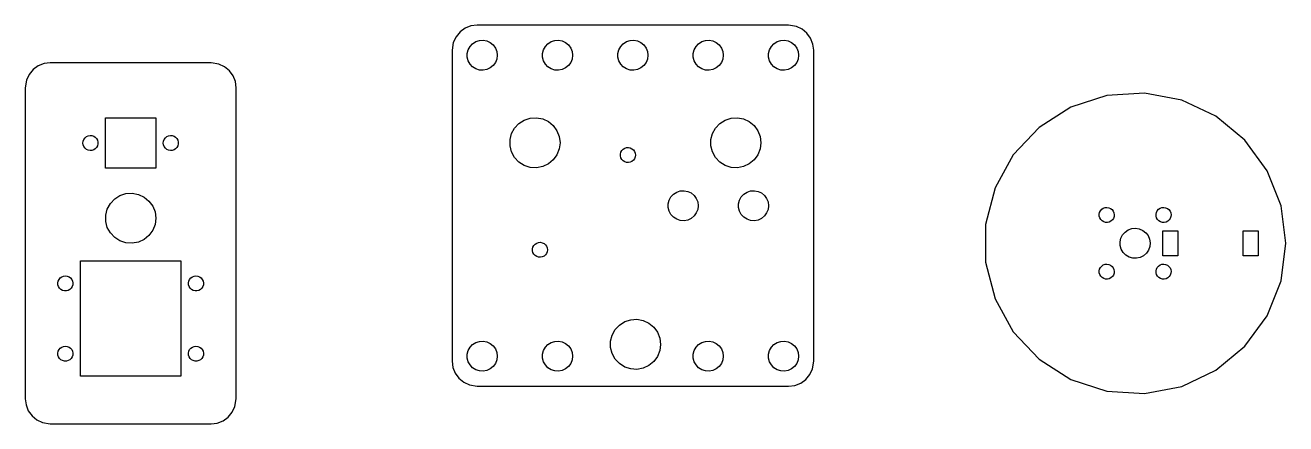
# Model space of a CAD drawing. Header units: metres. Extents: x -21 to 951, y -154 to 154.
# Drawn here: x -21 to 230, y -36 to 43.5 of the extents above; entities that cross this region are included whole.
import ezdxf

# ---------------------------------------------------------------- set-up
doc = ezdxf.new("R2010")
doc.units = ezdxf.units.M

msp = doc.modelspace()

# ---------------------------------------------------------------- linework, layer by layer
for p, q in [((66.5912, 42.8815), (65.5773, 42.1448)), ((67.7565, 43.3429), (66.5912, 42.8815)), ((69, 43.5), (67.7565, 43.3429)), ((131, 43.5), (69, 43.5)), ((132.545, 43.2553), (131, 43.5)), ((133.679, 42.7216), (132.545, 43.2553)), ((134.645, 41.9227), (133.679, 42.7216)), ((64.7784, 41.1791), (64.2447, 40.0451)), ((65.5773, 42.1448), (64.7784, 41.1791)), ((68.0877, 39.8115), (68.7227, 40.2145)), ((68.7227, 40.2145), (69.4379, 40.4469)), ((69.4379, 40.4469), (70.1884, 40.4941)), ((70.1884, 40.4941), (70.9271, 40.3532)), ((70.9271, 40.3532), (71.6075, 40.033)), ((83.0877, 39.8115), (83.7227, 40.2145)), ((83.7227, 40.2145), (84.4379, 40.4469)), ((84.4379, 40.4469), (85.1884, 40.4941)), ((85.1884, 40.4941), (85.9271, 40.3532)), ((85.9271, 40.3532), (86.6075, 40.033)), ((98.0877, 39.8115), (98.7227, 40.2145)), ((98.7227, 40.2145), (99.4379, 40.4469)), ((99.4379, 40.4469), (100.188, 40.4941)), ((100.188, 40.4941), (100.927, 40.3532)), ((100.927, 40.3532), (101.607, 40.033)), ((113.088, 39.8115), (113.723, 40.2145)), ((113.723, 40.2145), (114.438, 40.4469)), ((114.438, 40.4469), (115.188, 40.4941)), ((115.188, 40.4941), (115.927, 40.3532)), ((115.927, 40.3532), (116.607, 40.033)), ((128.088, 39.8115), (128.723, 40.2145)), ((128.723, 40.2145), (129.438, 40.4469)), ((129.438, 40.4469), (130.188, 40.4941)), ((130.188, 40.4941), (130.927, 40.3532)), ((130.927, 40.3532), (131.607, 40.033)), ((135.382, 40.9088), (134.645, 41.9227)), ((135.843, 39.7435), (135.382, 40.9088)), ((64.2447, 40.0451), (64, 38.5)), ((64, 38.5), (64, -23.5)), ((67.0237, 37.876), (67.2107, 38.6044)), ((67.0237, 37.124), (67.0237, 37.876)), ((67.2107, 38.6044), (67.573, 39.2634)), ((67.573, 39.2634), (68.0877, 39.8115)), ((71.6075, 40.033), (72.1869, 39.5536)), ((72.1869, 39.5536), (72.6289, 38.9453)), ((72.6289, 38.9453), (72.9058, 38.2461)), ((72.9058, 38.2461), (73, 37.5)), ((82.0237, 37.876), (82.2107, 38.6044)), ((82.0237, 37.124), (82.0237, 37.876)), ((82.2107, 38.6044), (82.573, 39.2634)), ((82.573, 39.2634), (83.0877, 39.8115)), ((86.6075, 40.033), (87.1869, 39.5536)), ((87.1869, 39.5536), (87.6289, 38.9453)), ((87.6289, 38.9453), (87.9058, 38.2461)), ((87.9058, 38.2461), (88, 37.5)), ((97.0237, 37.876), (97.2107, 38.6044)), ((97.0237, 37.124), (97.0237, 37.876)), ((97.2107, 38.6044), (97.573, 39.2634)), ((97.573, 39.2634), (98.0877, 39.8115)), ((101.607, 40.033), (102.187, 39.5536)), ((102.187, 39.5536), (102.629, 38.9453)), ((102.629, 38.9453), (102.906, 38.2461)), ((102.906, 38.2461), (103, 37.5)), ((112.024, 37.876), (112.211, 38.6044)), ((112.024, 37.124), (112.024, 37.876)), ((112.211, 38.6044), (112.573, 39.2634)), ((112.573, 39.2634), (113.088, 39.8115)), ((116.607, 40.033), (117.187, 39.5536)), ((117.187, 39.5536), (117.629, 38.9453)), ((117.629, 38.9453), (117.906, 38.2461)), ((117.906, 38.2461), (118, 37.5)), ((127.024, 37.876), (127.211, 38.6044)), ((127.024, 37.124), (127.024, 37.876)), ((127.211, 38.6044), (127.573, 39.2634)), ((127.573, 39.2634), (128.088, 39.8115)), ((131.607, 40.033), (132.187, 39.5536)), ((132.187, 39.5536), (132.629, 38.9453)), ((132.629, 38.9453), (132.906, 38.2461)), ((132.906, 38.2461), (133, 37.5)), ((136, 38.5), (135.843, 39.7435)), ((136, -23.5), (136, 38.5)), ((-18.4088, 35.3815), (-19.4227, 34.6448)), ((-17.2435, 35.8429), (-18.4088, 35.3815)), ((-16, 36), (-17.2435, 35.8429)), ((16, 36), (-16, 36)), ((17.5451, 35.7553), (16, 36)), ((18.6791, 35.2216), (17.5451, 35.7553)), ((19.6448, 34.4227), (18.6791, 35.2216)), ((67.2107, 36.3956), (67.0237, 37.124)), ((67.573, 35.7366), (67.2107, 36.3956)), ((68.0877, 35.1885), (67.573, 35.7366)), ((68.7227, 34.7855), (68.0877, 35.1885)), ((72.1869, 35.4464), (71.6075, 34.967)), ((72.6289, 36.0547), (72.1869, 35.4464)), ((72.9058, 36.7539), (72.6289, 36.0547)), ((73, 37.5), (72.9058, 36.7539)), ((82.2107, 36.3956), (82.0237, 37.124)), ((82.573, 35.7366), (82.2107, 36.3956)), ((83.0877, 35.1885), (82.573, 35.7366)), ((83.7227, 34.7855), (83.0877, 35.1885)), ((87.1869, 35.4464), (86.6075, 34.967)), ((87.6289, 36.0547), (87.1869, 35.4464)), ((87.9058, 36.7539), (87.6289, 36.0547)), ((88, 37.5), (87.9058, 36.7539)), ((97.2107, 36.3956), (97.0237, 37.124)), ((97.573, 35.7366), (97.2107, 36.3956)), ((98.0877, 35.1885), (97.573, 35.7366)), ((98.7227, 34.7855), (98.0877, 35.1885)), ((102.187, 35.4464), (101.607, 34.967)), ((102.629, 36.0547), (102.187, 35.4464)), ((102.906, 36.7539), (102.629, 36.0547)), ((103, 37.5), (102.906, 36.7539)), ((112.211, 36.3956), (112.024, 37.124)), ((112.573, 35.7366), (112.211, 36.3956)), ((113.088, 35.1885), (112.573, 35.7366)), ((113.723, 34.7855), (113.088, 35.1885)), ((117.187, 35.4464), (116.607, 34.967)), ((117.629, 36.0547), (117.187, 35.4464)), ((117.906, 36.7539), (117.629, 36.0547)), ((118, 37.5), (117.906, 36.7539)), ((127.211, 36.3956), (127.024, 37.124)), ((127.573, 35.7366), (127.211, 36.3956)), ((128.088, 35.1885), (127.573, 35.7366)), ((128.723, 34.7855), (128.088, 35.1885)), ((132.187, 35.4464), (131.607, 34.967)), ((132.629, 36.0547), (132.187, 35.4464)), ((132.906, 36.7539), (132.629, 36.0547)), ((133, 37.5), (132.906, 36.7539)), ((-20.2216, 33.6791), (-20.7553, 32.5451)), ((-19.4227, 34.6448), (-20.2216, 33.6791)), ((20.3815, 33.4088), (19.6448, 34.4227)), ((20.8429, 32.2435), (20.3815, 33.4088)), ((69.4379, 34.5531), (68.7227, 34.7855)), ((70.1884, 34.5059), (69.4379, 34.5531)), ((70.9271, 34.6468), (70.1884, 34.5059)), ((71.6075, 34.967), (70.9271, 34.6468)), ((84.4379, 34.5531), (83.7227, 34.7855)), ((85.1884, 34.5059), (84.4379, 34.5531)), ((85.9271, 34.6468), (85.1884, 34.5059)), ((86.6075, 34.967), (85.9271, 34.6468)), ((99.4379, 34.5531), (98.7227, 34.7855)), ((100.188, 34.5059), (99.4379, 34.5531)), ((100.927, 34.6468), (100.188, 34.5059)), ((101.607, 34.967), (100.927, 34.6468)), ((114.438, 34.5531), (113.723, 34.7855)), ((115.188, 34.5059), (114.438, 34.5531)), ((115.927, 34.6468), (115.188, 34.5059)), ((116.607, 34.967), (115.927, 34.6468)), ((129.438, 34.5531), (128.723, 34.7855)), ((130.188, 34.5059), (129.438, 34.5531)), ((130.927, 34.6468), (130.188, 34.5059)), ((131.607, 34.967), (130.927, 34.6468)), ((-20.7553, 32.5451), (-21, 31)), ((-21, 31), (-21, -31)), ((21, 31), (20.8429, 32.2435)), ((21, -31), (21, 31)), ((194.379, 29.4686), (187.227, 27.1448)), ((201.884, 29.9408), (194.379, 29.4686)), ((209.271, 28.5317), (201.884, 29.9408)), ((216.075, 25.3298), (209.271, 28.5317)), ((187.227, 27.1448), (180.877, 23.1154)), ((221.869, 20.5364), (216.075, 25.3298)), ((-5, 15), (-5, 25)), ((-5, 25), (5, 25)), ((5, 25), (5, 15)), ((75.8511, 21.8906), (76.4549, 22.9889)), ((76.4549, 22.9889), (77.3129, 23.9026)), ((77.3129, 23.9026), (78.3711, 24.5741)), ((78.3711, 24.5741), (79.5631, 24.9614)), ((79.5631, 24.9614), (80.814, 25.0401)), ((80.814, 25.0401), (82.0451, 24.8053)), ((82.0451, 24.8053), (83.1791, 24.2716)), ((83.1791, 24.2716), (84.1449, 23.4727)), ((84.1449, 23.4727), (84.8815, 22.4588)), ((115.851, 21.8906), (116.455, 22.9889)), ((116.455, 22.9889), (117.313, 23.9026)), ((117.313, 23.9026), (118.371, 24.5741)), ((118.371, 24.5741), (119.563, 24.9614)), ((119.563, 24.9614), (120.814, 25.0401)), ((120.814, 25.0401), (122.045, 24.8053)), ((122.045, 24.8053), (123.179, 24.2716)), ((123.179, 24.2716), (124.145, 23.4727)), ((124.145, 23.4727), (124.882, 22.4588)), ((180.877, 23.1154), (175.729, 17.6335)), ((-9.5, 20), (-9.45287, 20.373)), ((-9.45287, 20.373), (-9.31445, 20.7226)), ((-9.31445, 20.7226), (-9.09344, 21.0268)), ((-9.09344, 21.0268), (-8.80373, 21.2665)), ((-8.80373, 21.2665), (-8.46352, 21.4266)), ((-8.46352, 21.4266), (-8.09418, 21.497)), ((-8.09418, 21.497), (-7.71892, 21.4734)), ((-7.71892, 21.4734), (-7.36133, 21.3572)), ((-7.36133, 21.3572), (-7.04385, 21.1558)), ((-7.04385, 21.1558), (-6.78647, 20.8817)), ((-6.78647, 20.8817), (-6.60533, 20.5522)), ((-6.60533, 20.5522), (-6.51183, 20.188)), ((-6.51183, 20.188), (-6.51183, 19.812)), ((6.5, 20), (6.54712, 20.373)), ((6.54712, 20.373), (6.68553, 20.7226)), ((6.68553, 20.7226), (6.90654, 21.0268)), ((6.90654, 21.0268), (7.19626, 21.2665)), ((7.19626, 21.2665), (7.53647, 21.4266)), ((7.53647, 21.4266), (7.90581, 21.497)), ((7.90581, 21.497), (8.28107, 21.4734)), ((8.28107, 21.4734), (8.63866, 21.3572)), ((8.63866, 21.3572), (8.95613, 21.1558)), ((8.95613, 21.1558), (9.21352, 20.8817)), ((9.21352, 20.8817), (9.39465, 20.5522)), ((9.39465, 20.5522), (9.48816, 20.188)), ((9.48816, 20.188), (9.48816, 19.812)), ((75.5394, 20.6767), (75.8511, 21.8906)), ((75.5394, 19.4233), (75.5394, 20.6767)), ((84.8815, 22.4588), (85.3429, 21.2934)), ((85.3429, 21.2934), (85.5, 20.05)), ((115.539, 20.6767), (115.851, 21.8906)), ((115.539, 19.4233), (115.539, 20.6767)), ((124.882, 22.4588), (125.343, 21.2934)), ((125.343, 21.2934), (125.5, 20.05)), ((226.289, 14.4526), (221.869, 20.5364)), ((-9.45287, 19.627), (-9.5, 20)), ((-9.31445, 19.2774), (-9.45287, 19.627)), ((-9.09344, 18.9732), (-9.31445, 19.2774)), ((-8.80373, 18.7335), (-9.09344, 18.9732)), ((-8.46352, 18.5734), (-8.80373, 18.7335)), ((-8.09418, 18.503), (-8.46352, 18.5734)), ((-7.71892, 18.5266), (-8.09418, 18.503)), ((-7.36133, 18.6428), (-7.71892, 18.5266)), ((-7.04385, 18.8442), (-7.36133, 18.6428)), ((-6.78647, 19.1183), (-7.04385, 18.8442)), ((-6.60533, 19.4478), (-6.78647, 19.1183)), ((-6.51183, 19.812), (-6.60533, 19.4478)), ((6.54712, 19.627), (6.5, 20)), ((6.68553, 19.2774), (6.54712, 19.627)), ((6.90654, 18.9732), (6.68553, 19.2774)), ((7.19626, 18.7335), (6.90654, 18.9732)), ((7.53647, 18.5734), (7.19626, 18.7335)), ((7.90581, 18.503), (7.53647, 18.5734)), ((8.28107, 18.5266), (7.90581, 18.503)), ((8.63866, 18.6428), (8.28107, 18.5266)), ((8.95613, 18.8442), (8.63866, 18.6428)), ((9.21352, 19.1183), (8.95613, 18.8442)), ((9.39465, 19.4478), (9.21352, 19.1183)), ((9.48816, 19.812), (9.39465, 19.4478)), ((75.8511, 18.2094), (75.5394, 19.4233)), ((76.4549, 17.1111), (75.8511, 18.2094)), ((84.8815, 17.6412), (84.1449, 16.6273)), ((85.3429, 18.8065), (84.8815, 17.6412)), ((85.5, 20.05), (85.3429, 18.8065)), ((97.5118, 17.788), (97.6053, 18.1522)), ((97.5118, 17.412), (97.5118, 17.788)), ((97.6053, 18.1522), (97.7865, 18.4817)), ((97.7865, 18.4817), (98.0439, 18.7558)), ((98.0439, 18.7558), (98.3613, 18.9572)), ((98.3613, 18.9572), (98.7189, 19.0734)), ((98.7189, 19.0734), (99.0942, 19.097)), ((99.0942, 19.097), (99.4635, 19.0266)), ((99.4635, 19.0266), (99.8037, 18.8665)), ((99.8037, 18.8665), (100.093, 18.6268)), ((100.093, 18.6268), (100.314, 18.3226)), ((100.314, 18.3226), (100.453, 17.973)), ((100.453, 17.973), (100.5, 17.6)), ((100.5, 17.6), (100.453, 17.227)), ((115.851, 18.2094), (115.539, 19.4233)), ((116.455, 17.1111), (115.851, 18.2094)), ((124.882, 17.6412), (124.145, 16.6273)), ((125.343, 18.8065), (124.882, 17.6412)), ((125.5, 20.05), (125.343, 18.8065)), ((175.729, 17.6335), (172.107, 11.0437)), ((77.3129, 16.1974), (76.4549, 17.1111)), ((78.3711, 15.5259), (77.3129, 16.1974)), ((79.5631, 15.1385), (78.3711, 15.5259)), ((80.814, 15.0599), (79.5631, 15.1385)), ((82.0451, 15.2947), (80.814, 15.0599)), ((83.1791, 15.8284), (82.0451, 15.2947)), ((84.1449, 16.6273), (83.1791, 15.8284)), ((97.6053, 17.0478), (97.5118, 17.412)), ((97.7865, 16.7183), (97.6053, 17.0478)), ((98.0439, 16.4442), (97.7865, 16.7183)), ((98.3613, 16.2428), (98.0439, 16.4442)), ((98.7189, 16.1266), (98.3613, 16.2428)), ((99.0942, 16.103), (98.7189, 16.1266)), ((99.4635, 16.1734), (99.0942, 16.103)), ((99.8037, 16.3335), (99.4635, 16.1734)), ((100.093, 16.5732), (99.8037, 16.3335)), ((100.314, 16.8774), (100.093, 16.5732)), ((100.453, 17.227), (100.314, 16.8774)), ((117.313, 16.1974), (116.455, 17.1111)), ((118.371, 15.5259), (117.313, 16.1974)), ((119.563, 15.1385), (118.371, 15.5259)), ((120.814, 15.0599), (119.563, 15.1385)), ((122.045, 15.2947), (120.814, 15.0599)), ((123.179, 15.8284), (122.045, 15.2947)), ((124.145, 16.6273), (123.179, 15.8284)), ((5, 15), (-5, 15)), ((229.057, 7.46069), (226.289, 14.4526)), ((108.088, 9.81154), (108.723, 10.2145)), ((108.723, 10.2145), (109.438, 10.4469)), ((109.438, 10.4469), (110.188, 10.4941)), ((110.188, 10.4941), (110.927, 10.3532)), ((110.927, 10.3532), (111.607, 10.033)), ((122.088, 9.81154), (122.723, 10.2145)), ((122.723, 10.2145), (123.438, 10.4469)), ((123.438, 10.4469), (124.188, 10.4941)), ((124.188, 10.4941), (124.927, 10.3532)), ((124.927, 10.3532), (125.607, 10.033)), ((172.107, 11.0437), (170.237, 3.75999)), ((-4.64888, 6.84062), (-4.04507, 7.93892)), ((-4.04507, 7.93892), (-3.18712, 8.85255)), ((-3.18712, 8.85255), (-2.12889, 9.52412)), ((-2.12889, 9.52412), (-0.9369, 9.91142)), ((-0.9369, 9.91142), (0.31395, 9.99013)), ((0.31395, 9.99013), (1.54507, 9.75528)), ((1.54507, 9.75528), (2.67912, 9.22163)), ((2.67912, 9.22163), (3.64484, 8.42273)), ((3.64484, 8.42273), (4.38153, 7.40877)), ((107.024, 7.87599), (107.211, 8.60437)), ((107.024, 7.12399), (107.024, 7.87599)), ((107.211, 8.60437), (107.573, 9.26335)), ((107.573, 9.26335), (108.088, 9.81154)), ((111.607, 10.033), (112.187, 9.55363)), ((112.187, 9.55363), (112.629, 8.94525)), ((112.629, 8.94525), (112.906, 8.24606)), ((112.906, 8.24606), (113, 7.5)), ((121.024, 7.87599), (121.211, 8.60437)), ((121.024, 7.12399), (121.024, 7.87599)), ((121.211, 8.60437), (121.573, 9.26335)), ((121.573, 9.26335), (122.088, 9.81154)), ((125.607, 10.033), (126.187, 9.55363)), ((126.187, 9.55363), (126.629, 8.94525)), ((126.629, 8.94525), (126.906, 8.24606)), ((126.906, 8.24606), (127, 7.5)), ((-4.96057, 5.62666), (-4.64888, 6.84062)), ((-4.96057, 4.37332), (-4.96057, 5.62666)), ((4.38153, 7.40877), (4.84291, 6.24344)), ((4.84291, 6.24344), (5, 5)), ((107.211, 6.39561), (107.024, 7.12399)), ((107.573, 5.73663), (107.211, 6.39561)), ((108.088, 5.18845), (107.573, 5.73663)), ((108.723, 4.78551), (108.088, 5.18845)), ((112.187, 5.44635), (111.607, 4.96701)), ((112.629, 6.05473), (112.187, 5.44635)), ((112.906, 6.75392), (112.629, 6.05473)), ((113, 7.5), (112.906, 6.75392)), ((121.211, 6.39561), (121.024, 7.12399)), ((121.573, 5.73663), (121.211, 6.39561)), ((122.088, 5.18845), (121.573, 5.73663)), ((122.723, 4.78551), (122.088, 5.18845)), ((126.187, 5.44635), (125.607, 4.96701)), ((126.629, 6.05473), (126.187, 5.44635)), ((126.906, 6.75392), (126.629, 6.05473)), ((127, 7.5), (126.906, 6.75392)), ((192.85, 5.798), (192.932, 6.16495)), ((192.862, 5.4222), (192.85, 5.798)), ((192.967, 5.06113), (192.862, 5.4222)), ((192.932, 6.16495), (193.103, 6.49997)), ((193.158, 4.73749), (192.967, 5.06113)), ((193.103, 6.49997), (193.351, 6.78201)), ((193.351, 6.78201), (193.662, 6.99336)), ((193.662, 6.99336), (194.016, 7.12073)), ((194.016, 7.12073), (194.39, 7.15611)), ((194.39, 7.15611), (194.762, 7.09729)), ((194.762, 7.09729), (195.107, 6.94795)), ((195.107, 6.94795), (195.404, 6.71751)), ((195.404, 6.71751), (195.634, 6.42041)), ((195.634, 6.42041), (195.784, 6.07533)), ((195.807, 5.32964), (195.68, 4.97586)), ((195.784, 6.07533), (195.842, 5.70396)), ((195.842, 5.70396), (195.807, 5.32964)), ((204.163, 5.798), (204.246, 6.16495)), ((204.175, 5.4222), (204.163, 5.798)), ((204.28, 5.06113), (204.175, 5.4222)), ((204.246, 6.16495), (204.416, 6.49997)), ((204.472, 4.73749), (204.28, 5.06113)), ((204.416, 6.49997), (204.665, 6.78201)), ((204.665, 6.78201), (204.976, 6.99336)), ((204.976, 6.99336), (205.33, 7.12073)), ((205.33, 7.12073), (205.704, 7.15611)), ((205.704, 7.15611), (206.075, 7.09729)), ((206.075, 7.09729), (206.42, 6.94795)), ((206.42, 6.94795), (206.718, 6.71751)), ((206.718, 6.71751), (206.948, 6.42041)), ((206.948, 6.42041), (207.097, 6.07533)), ((207.121, 5.32964), (206.993, 4.97586)), ((207.097, 6.07533), (207.156, 5.70396)), ((207.156, 5.70396), (207.121, 5.32964)), ((230, 0), (229.057, 7.46069)), ((-4.64888, 3.15938), (-4.96057, 4.37332)), ((-4.04507, 2.06107), (-4.64888, 3.15938)), ((4.38153, 2.59123), (3.64484, 1.57726)), ((4.84291, 3.75655), (4.38153, 2.59123)), ((5, 5), (4.84291, 3.75655)), ((109.438, 4.55313), (108.723, 4.78551)), ((110.188, 4.50591), (109.438, 4.55313)), ((110.927, 4.64682), (110.188, 4.50591)), ((111.607, 4.96701), (110.927, 4.64682)), ((123.438, 4.55313), (122.723, 4.78551)), ((124.188, 4.50591), (123.438, 4.55313)), ((124.927, 4.64682), (124.188, 4.50591)), ((125.607, 4.96701), (124.927, 4.64682)), ((170.237, 3.75999), (170.237, -3.75999)), ((193.424, 4.47162), (193.158, 4.73749)), ((193.747, 4.28021), (193.424, 4.47162)), ((194.109, 4.17531), (193.747, 4.28021)), ((194.484, 4.1635), (194.109, 4.17531)), ((194.851, 4.24553), (194.484, 4.1635)), ((195.186, 4.41623), (194.851, 4.24553)), ((195.468, 4.66487), (195.186, 4.41623)), ((195.68, 4.97586), (195.468, 4.66487)), ((198.016, 2.25032), (198.638, 2.673)), ((198.638, 2.673), (199.346, 2.92773)), ((199.346, 2.92773), (200.094, 2.9985)), ((200.094, 2.9985), (200.837, 2.88087)), ((200.837, 2.88087), (201.527, 2.58221)), ((201.527, 2.58221), (202.121, 2.12131)), ((204.737, 4.47162), (204.472, 4.73749)), ((205.061, 4.28021), (204.737, 4.47162)), ((205.422, 4.17531), (205.061, 4.28021)), ((205.798, 4.1635), (205.422, 4.17531)), ((206.165, 4.24553), (205.798, 4.1635)), ((206.5, 4.41623), (206.165, 4.24553)), ((206.782, 4.66487), (206.5, 4.41623)), ((206.993, 4.97586), (206.782, 4.66487)), ((-3.18712, 1.14743), (-4.04507, 2.06107)), ((-2.12889, 0.47586), (-3.18712, 1.14743)), ((-0.9369, 0.08856), (-2.12889, 0.47586)), ((0.31395, 0.00986), (-0.9369, 0.08856)), ((1.54507, 0.24471), (0.31395, 0.00986)), ((2.67912, 0.77835), (1.54507, 0.24471)), ((3.64484, 1.57726), (2.67912, 0.77835)), ((80.5439, -0.14423), (80.8613, 0.05724)), ((80.8613, 0.05724), (81.2189, 0.17342)), ((81.2189, 0.17342), (81.5942, 0.19704)), ((81.5942, 0.19704), (81.9635, 0.12657)), ((81.9635, 0.12657), (82.3037, -0.03349)), ((197.013, 0.28232), (197.177, 1.0162)), ((197.037, -0.4693), (197.013, 0.28232)), ((197.177, 1.0162), (197.519, 1.68625)), ((197.519, 1.68625), (198.016, 2.25032)), ((202.121, 2.12131), (202.582, 1.52711)), ((202.582, 1.52711), (202.881, 0.83696)), ((202.881, 0.83696), (202.999, 0.09422)), ((202.999, 0.09422), (202.928, -0.65442)), ((205.5, -2.5), (205.5, 2.5)), ((205.5, 2.5), (208.5, 2.5)), ((208.5, 2.5), (208.5, -2.5)), ((221.5, -2.5), (221.5, 2.5)), ((221.5, 2.5), (224.5, 2.5)), ((224.5, 2.5), (224.5, -2.5)), ((229.057, -7.46069), (230, 0)), ((80.0118, -1.112), (80.1053, -0.7478)), ((80.0118, -1.48799), (80.0118, -1.112)), ((80.1053, -1.85217), (80.0118, -1.48799)), ((80.1053, -0.7478), (80.2865, -0.41832)), ((80.2865, -2.18167), (80.1053, -1.85217)), ((80.2865, -0.41832), (80.5439, -0.14423)), ((80.5439, -2.45576), (80.2865, -2.18167)), ((80.8613, -2.65723), (80.5439, -2.45576)), ((82.3037, -0.03349), (82.5935, -0.27318)), ((82.5935, -2.32681), (82.3037, -2.56648)), ((82.5935, -0.27318), (82.8145, -0.57736)), ((82.8145, -2.02263), (82.5935, -2.32681)), ((82.8145, -0.57736), (82.9529, -0.92696)), ((82.9529, -1.67303), (82.8145, -2.02263)), ((82.9529, -0.92696), (83, -1.29999)), ((83, -1.29999), (82.9529, -1.67303)), ((197.247, -1.19144), (197.037, -0.4693)), ((197.63, -1.83871), (197.247, -1.19144)), ((198.161, -2.37045), (197.63, -1.83871)), ((198.809, -2.75325), (198.161, -2.37045)), ((201.686, -2.48123), (201.016, -2.82263)), ((202.25, -1.98393), (201.686, -2.48123)), ((202.673, -1.36197), (202.25, -1.98393)), ((202.928, -0.65442), (202.673, -1.36197)), ((208.5, -2.5), (205.5, -2.5)), ((224.5, -2.5), (221.5, -2.5)), ((-10, -26.5), (-10, -3.5)), ((-10, -3.5), (10, -3.5)), ((10, -3.5), (10, -26.5)), ((81.2189, -2.77342), (80.8613, -2.65723)), ((81.5942, -2.79703), (81.2189, -2.77342)), ((81.9635, -2.72658), (81.5942, -2.79703)), ((82.3037, -2.56648), (81.9635, -2.72658)), ((170.237, -3.75999), (172.107, -11.0437)), ((192.932, -5.14874), (193.103, -4.81372)), ((193.103, -4.81372), (193.351, -4.53168)), ((193.351, -4.53168), (193.662, -4.32034)), ((193.662, -4.32034), (194.016, -4.19298)), ((194.016, -4.19298), (194.39, -4.15759)), ((194.39, -4.15759), (194.762, -4.2164)), ((194.762, -4.2164), (195.107, -4.36574)), ((195.107, -4.36574), (195.404, -4.59619)), ((195.404, -4.59619), (195.634, -4.89328)), ((195.634, -4.89328), (195.784, -5.23836)), ((199.531, -2.96306), (198.809, -2.75325)), ((200.282, -2.98668), (199.531, -2.96306)), ((201.016, -2.82263), (200.282, -2.98668)), ((204.246, -5.14874), (204.416, -4.81372)), ((204.416, -4.81372), (204.665, -4.53168)), ((204.665, -4.53168), (204.976, -4.32034)), ((204.976, -4.32034), (205.33, -4.19298)), ((205.33, -4.19298), (205.704, -4.15759)), ((205.704, -4.15759), (206.075, -4.2164)), ((206.075, -4.2164), (206.42, -4.36574)), ((206.42, -4.36574), (206.718, -4.59619)), ((206.718, -4.59619), (206.948, -4.89328)), ((206.948, -4.89328), (207.097, -5.23836)), ((-14.4266, -7.53647), (-14.2665, -7.19626)), ((-14.2665, -7.19626), (-14.0268, -6.90654)), ((-14.0268, -6.90654), (-13.7226, -6.68553)), ((-13.7226, -6.68553), (-13.373, -6.54712)), ((-13.373, -6.54712), (-13, -6.5)), ((-13, -6.5), (-12.627, -6.54712)), ((-12.627, -6.54712), (-12.2774, -6.68553)), ((-12.2774, -6.68553), (-11.9732, -6.90654)), ((-11.9732, -6.90654), (-11.7335, -7.19626)), ((-11.7335, -7.19626), (-11.5734, -7.53647)), ((11.5734, -7.53647), (11.7335, -7.19626)), ((11.7335, -7.19626), (11.9732, -6.90654)), ((11.9732, -6.90654), (12.2774, -6.68553)), ((12.2774, -6.68553), (12.627, -6.54712)), ((12.627, -6.54712), (13, -6.5)), ((13, -6.5), (13.373, -6.54712)), ((13.373, -6.54712), (13.7226, -6.68553)), ((13.7226, -6.68553), (14.0268, -6.90654)), ((14.0268, -6.90654), (14.2665, -7.19626)), ((14.2665, -7.19626), (14.4266, -7.53647)), ((192.85, -5.51569), (192.932, -5.14874)), ((192.862, -5.89149), (192.85, -5.51569)), ((192.967, -6.25256), (192.862, -5.89149)), ((193.158, -6.5762), (192.967, -6.25256)), ((193.424, -6.84207), (193.158, -6.5762)), ((193.747, -7.03348), (193.424, -6.84207)), ((194.109, -7.13838), (193.747, -7.03348)), ((194.484, -7.15019), (194.109, -7.13838)), ((194.851, -7.06816), (194.484, -7.15019)), ((195.186, -6.89746), (194.851, -7.06816)), ((195.468, -6.64882), (195.186, -6.89746)), ((195.68, -6.33783), (195.468, -6.64882)), ((195.807, -5.98405), (195.68, -6.33783)), ((195.784, -5.23836), (195.842, -5.60973)), ((195.842, -5.60973), (195.807, -5.98405)), ((204.163, -5.51569), (204.246, -5.14874)), ((204.175, -5.89149), (204.163, -5.51569)), ((204.28, -6.25256), (204.175, -5.89149)), ((204.472, -6.5762), (204.28, -6.25256)), ((204.737, -6.84207), (204.472, -6.5762)), ((205.061, -7.03348), (204.737, -6.84207)), ((205.422, -7.13838), (205.061, -7.03348)), ((205.798, -7.15019), (205.422, -7.13838)), ((206.165, -7.06816), (205.798, -7.15019)), ((206.5, -6.89746), (206.165, -7.06816)), ((206.782, -6.64882), (206.5, -6.89746)), ((206.993, -6.33783), (206.782, -6.64882)), ((207.121, -5.98405), (206.993, -6.33783)), ((207.097, -5.23836), (207.156, -5.60973)), ((207.156, -5.60973), (207.121, -5.98405)), ((226.289, -14.4526), (229.057, -7.46069)), ((-14.497, -7.90581), (-14.4266, -7.53647)), ((-14.4734, -8.28107), (-14.497, -7.90581)), ((-14.3572, -8.63866), (-14.4734, -8.28107)), ((-14.1558, -8.95613), (-14.3572, -8.63866)), ((-13.8817, -9.21352), (-14.1558, -8.95613)), ((-13.5522, -9.39465), (-13.8817, -9.21352)), ((-13.188, -9.48816), (-13.5522, -9.39465)), ((-12.812, -9.48816), (-13.188, -9.48816)), ((-12.4478, -9.39465), (-12.812, -9.48816)), ((-12.1183, -9.21352), (-12.4478, -9.39465)), ((-11.8442, -8.95613), (-12.1183, -9.21352)), ((-11.6427, -8.63866), (-11.8442, -8.95613)), ((-11.5266, -8.28107), (-11.6427, -8.63866)), ((-11.5734, -7.53647), (-11.5029, -7.90581)), ((-11.5029, -7.90581), (-11.5266, -8.28107)), ((11.5029, -7.90581), (11.5734, -7.53647)), ((11.5266, -8.28107), (11.5029, -7.90581)), ((11.6427, -8.63866), (11.5266, -8.28107)), ((11.8442, -8.95613), (11.6427, -8.63866)), ((12.1183, -9.21352), (11.8442, -8.95613)), ((12.4478, -9.39465), (12.1183, -9.21352)), ((12.812, -9.48816), (12.4478, -9.39465)), ((13.188, -9.48816), (12.812, -9.48816)), ((13.5522, -9.39465), (13.188, -9.48816)), ((13.8817, -9.21352), (13.5522, -9.39465)), ((14.1558, -8.95613), (13.8817, -9.21352)), ((14.3572, -8.63866), (14.1558, -8.95613)), ((14.4734, -8.28107), (14.3572, -8.63866)), ((14.4266, -7.53647), (14.497, -7.90581)), ((14.497, -7.90581), (14.4734, -8.28107)), ((172.107, -11.0437), (175.729, -17.6335)), ((221.869, -20.5364), (226.289, -14.4526)), ((95.8511, -18.3094), (96.4549, -17.2111)), ((96.4549, -17.2111), (97.3129, -16.2974)), ((97.3129, -16.2974), (98.3711, -15.6259)), ((98.3711, -15.6259), (99.5631, -15.2386)), ((99.5631, -15.2386), (100.814, -15.1599)), ((100.814, -15.1599), (102.045, -15.3947)), ((102.045, -15.3947), (103.179, -15.9284)), ((103.179, -15.9284), (104.145, -16.7273)), ((104.145, -16.7273), (104.882, -17.7412)), ((68.0877, -20.1884), (68.7227, -19.7855)), ((68.7227, -19.7855), (69.4379, -19.5531)), ((69.4379, -19.5531), (70.1884, -19.5059)), ((70.1884, -19.5059), (70.9271, -19.6468)), ((70.9271, -19.6468), (71.6075, -19.967)), ((71.6075, -19.967), (72.1869, -20.4464)), ((83.0877, -20.1884), (83.7227, -19.7855)), ((83.7227, -19.7855), (84.4379, -19.5531)), ((84.4379, -19.5531), (85.1884, -19.5059)), ((85.1884, -19.5059), (85.9271, -19.6468)), ((85.9271, -19.6468), (86.6075, -19.967)), ((86.6075, -19.967), (87.1869, -20.4464)), ((95.5394, -19.5233), (95.8511, -18.3094)), ((95.5394, -20.7767), (95.5394, -19.5233)), ((104.882, -17.7412), (105.343, -18.9065)), ((105.343, -18.9065), (105.5, -20.15)), ((113.088, -20.1884), (113.723, -19.7855)), ((113.723, -19.7855), (114.438, -19.5531)), ((114.438, -19.5531), (115.188, -19.5059)), ((115.188, -19.5059), (115.927, -19.6468)), ((115.927, -19.6468), (116.607, -19.967)), ((116.607, -19.967), (117.187, -20.4464)), ((128.088, -20.1884), (128.723, -19.7855)), ((128.723, -19.7855), (129.438, -19.5531)), ((129.438, -19.5531), (130.188, -19.5059)), ((130.188, -19.5059), (130.927, -19.6468)), ((130.927, -19.6468), (131.607, -19.967)), ((131.607, -19.967), (132.187, -20.4464)), ((175.729, -17.6335), (180.877, -23.1154)), ((-14.497, -21.9058), (-14.4266, -21.5365)), ((-14.4734, -22.2811), (-14.497, -21.9058)), ((-14.3572, -22.6387), (-14.4734, -22.2811)), ((-14.4266, -21.5365), (-14.2665, -21.1963)), ((-14.2665, -21.1963), (-14.0268, -20.9065)), ((-14.0268, -20.9065), (-13.7226, -20.6855)), ((-13.7226, -20.6855), (-13.373, -20.5471)), ((-13.373, -20.5471), (-13, -20.5)), ((-13, -20.5), (-12.627, -20.5471)), ((-12.627, -20.5471), (-12.2774, -20.6855)), ((-12.2774, -20.6855), (-11.9732, -20.9065)), ((-11.9732, -20.9065), (-11.7335, -21.1963)), ((-11.7335, -21.1963), (-11.5734, -21.5365)), ((-11.5266, -22.2811), (-11.6427, -22.6387)), ((-11.5734, -21.5365), (-11.5029, -21.9058)), ((-11.5029, -21.9058), (-11.5266, -22.2811)), ((11.5029, -21.9058), (11.5734, -21.5365)), ((11.5266, -22.2811), (11.5029, -21.9058)), ((11.6427, -22.6387), (11.5266, -22.2811)), ((11.5734, -21.5365), (11.7335, -21.1963)), ((11.7335, -21.1963), (11.9732, -20.9065)), ((11.9732, -20.9065), (12.2774, -20.6855)), ((12.2774, -20.6855), (12.627, -20.5471)), ((12.627, -20.5471), (13, -20.5)), ((13, -20.5), (13.373, -20.5471)), ((13.373, -20.5471), (13.7226, -20.6855)), ((13.7226, -20.6855), (14.0268, -20.9065)), ((14.0268, -20.9065), (14.2665, -21.1963)), ((14.2665, -21.1963), (14.4266, -21.5365)), ((14.4734, -22.2811), (14.3572, -22.6387)), ((14.4266, -21.5365), (14.497, -21.9058)), ((14.497, -21.9058), (14.4734, -22.2811)), ((67.0237, -22.124), (67.2107, -21.3956)), ((67.0237, -22.876), (67.0237, -22.124)), ((67.2107, -21.3956), (67.573, -20.7366)), ((67.573, -20.7366), (68.0877, -20.1884)), ((72.1869, -20.4464), (72.6289, -21.0547)), ((72.6289, -21.0547), (72.9058, -21.7539)), ((72.9058, -21.7539), (73, -22.5)), ((73, -22.5), (72.9058, -23.2461)), ((82.0237, -22.124), (82.2107, -21.3956)), ((82.0237, -22.876), (82.0237, -22.124)), ((82.2107, -21.3956), (82.573, -20.7366)), ((82.573, -20.7366), (83.0877, -20.1884)), ((87.1869, -20.4464), (87.6289, -21.0547)), ((87.6289, -21.0547), (87.9058, -21.7539)), ((87.9058, -21.7539), (88, -22.5)), ((88, -22.5), (87.9058, -23.2461)), ((95.8511, -21.9906), (95.5394, -20.7767)), ((96.4549, -23.0889), (95.8511, -21.9906)), ((104.882, -22.5588), (104.145, -23.5727)), ((105.343, -21.3934), (104.882, -22.5588)), ((105.5, -20.15), (105.343, -21.3934)), ((112.024, -22.124), (112.211, -21.3956)), ((112.024, -22.876), (112.024, -22.124)), ((112.211, -21.3956), (112.573, -20.7366)), ((112.573, -20.7366), (113.088, -20.1884)), ((117.187, -20.4464), (117.629, -21.0547)), ((117.629, -21.0547), (117.906, -21.7539)), ((117.906, -21.7539), (118, -22.5)), ((118, -22.5), (117.906, -23.2461)), ((127.024, -22.124), (127.211, -21.3956)), ((127.024, -22.876), (127.024, -22.124)), ((127.211, -21.3956), (127.573, -20.7366)), ((127.573, -20.7366), (128.088, -20.1884)), ((132.187, -20.4464), (132.629, -21.0547)), ((132.629, -21.0547), (132.906, -21.7539)), ((132.906, -21.7539), (133, -22.5)), ((133, -22.5), (132.906, -23.2461)), ((216.075, -25.3298), (221.869, -20.5364)), ((-14.1558, -22.9561), (-14.3572, -22.6387)), ((-13.8817, -23.2135), (-14.1558, -22.9561)), ((-13.5522, -23.3947), (-13.8817, -23.2135)), ((-13.188, -23.4882), (-13.5522, -23.3947)), ((-12.812, -23.4882), (-13.188, -23.4882)), ((-12.4478, -23.3947), (-12.812, -23.4882)), ((-12.1183, -23.2135), (-12.4478, -23.3947)), ((-11.8442, -22.9561), (-12.1183, -23.2135)), ((-11.6427, -22.6387), (-11.8442, -22.9561)), ((11.8442, -22.9561), (11.6427, -22.6387)), ((12.1183, -23.2135), (11.8442, -22.9561)), ((12.4478, -23.3947), (12.1183, -23.2135)), ((12.812, -23.4882), (12.4478, -23.3947)), ((13.188, -23.4882), (12.812, -23.4882)), ((13.5522, -23.3947), (13.188, -23.4882)), ((13.8817, -23.2135), (13.5522, -23.3947)), ((14.1558, -22.9561), (13.8817, -23.2135)), ((14.3572, -22.6387), (14.1558, -22.9561)), ((64, -23.5), (64.1571, -24.7435)), ((64.1571, -24.7435), (64.6185, -25.9088)), ((67.2107, -23.6044), (67.0237, -22.876)), ((67.573, -24.2634), (67.2107, -23.6044)), ((68.0877, -24.8115), (67.573, -24.2634)), ((68.7227, -25.2145), (68.0877, -24.8115)), ((71.6075, -25.033), (70.9271, -25.3532)), ((72.1869, -24.5536), (71.6075, -25.033)), ((72.6289, -23.9453), (72.1869, -24.5536)), ((72.9058, -23.2461), (72.6289, -23.9453)), ((82.2107, -23.6044), (82.0237, -22.876)), ((82.573, -24.2634), (82.2107, -23.6044)), ((83.0877, -24.8115), (82.573, -24.2634)), ((83.7227, -25.2145), (83.0877, -24.8115)), ((86.6075, -25.033), (85.9271, -25.3532)), ((87.1869, -24.5536), (86.6075, -25.033)), ((87.6289, -23.9453), (87.1869, -24.5536)), ((87.9058, -23.2461), (87.6289, -23.9453)), ((97.3129, -24.0026), (96.4549, -23.0889)), ((98.3711, -24.6741), (97.3129, -24.0026)), ((99.5631, -25.0614), (98.3711, -24.6741)), ((100.814, -25.1401), (99.5631, -25.0614)), ((102.045, -24.9053), (100.814, -25.1401)), ((103.179, -24.3716), (102.045, -24.9053)), ((104.145, -23.5727), (103.179, -24.3716)), ((112.211, -23.6044), (112.024, -22.876)), ((112.573, -24.2634), (112.211, -23.6044)), ((113.088, -24.8115), (112.573, -24.2634)), ((113.723, -25.2145), (113.088, -24.8115)), ((116.607, -25.033), (115.927, -25.3532)), ((117.187, -24.5536), (116.607, -25.033)), ((117.629, -23.9453), (117.187, -24.5536)), ((117.906, -23.2461), (117.629, -23.9453)), ((127.211, -23.6044), (127.024, -22.876)), ((127.573, -24.2634), (127.211, -23.6044)), ((128.088, -24.8115), (127.573, -24.2634)), ((128.723, -25.2145), (128.088, -24.8115)), ((131.607, -25.033), (130.927, -25.3532)), ((132.187, -24.5536), (131.607, -25.033)), ((132.629, -23.9453), (132.187, -24.5536)), ((132.906, -23.2461), (132.629, -23.9453)), ((135.222, -26.1791), (135.755, -25.0451)), ((135.755, -25.0451), (136, -23.5)), ((180.877, -23.1154), (187.227, -27.1448)), ((10, -26.5), (-10, -26.5)), ((64.6185, -25.9088), (65.3552, -26.9227)), ((65.3552, -26.9227), (66.3209, -27.7216)), ((69.4379, -25.4469), (68.7227, -25.2145)), ((70.1884, -25.4941), (69.4379, -25.4469)), ((70.9271, -25.3532), (70.1884, -25.4941)), ((84.4379, -25.4469), (83.7227, -25.2145)), ((85.1884, -25.4941), (84.4379, -25.4469)), ((85.9271, -25.3532), (85.1884, -25.4941)), ((114.438, -25.4469), (113.723, -25.2145)), ((115.188, -25.4941), (114.438, -25.4469)), ((115.927, -25.3532), (115.188, -25.4941)), ((129.438, -25.4469), (128.723, -25.2145)), ((130.188, -25.4941), (129.438, -25.4469)), ((130.927, -25.3532), (130.188, -25.4941)), ((133.409, -27.8815), (134.423, -27.1448)), ((134.423, -27.1448), (135.222, -26.1791)), ((187.227, -27.1448), (194.379, -29.4686)), ((209.271, -28.5317), (216.075, -25.3298)), ((66.3209, -27.7216), (67.4549, -28.2553)), ((67.4549, -28.2553), (69, -28.5)), ((69, -28.5), (131, -28.5)), ((131, -28.5), (132.243, -28.3429)), ((132.243, -28.3429), (133.409, -27.8815)), ((194.379, -29.4686), (201.884, -29.9408)), ((201.884, -29.9408), (209.271, -28.5317)), ((-21, -31), (-20.8429, -32.2435)), ((-20.8429, -32.2435), (-20.3815, -33.4088)), ((20.2216, -33.6791), (20.7553, -32.5451)), ((20.7553, -32.5451), (21, -31)), ((-20.3815, -33.4088), (-19.6448, -34.4227)), ((-19.6448, -34.4227), (-18.6791, -35.2216)), ((18.4088, -35.3815), (19.4227, -34.6448)), ((19.4227, -34.6448), (20.2216, -33.6791)), ((-18.6791, -35.2216), (-17.5451, -35.7553)), ((-17.5451, -35.7553), (-16, -36)), ((-16, -36), (16, -36)), ((16, -36), (17.2435, -35.8429)), ((17.2435, -35.8429), (18.4088, -35.3815))]:
    msp.add_line(p, q)

doc.saveas('drawing.dxf')
